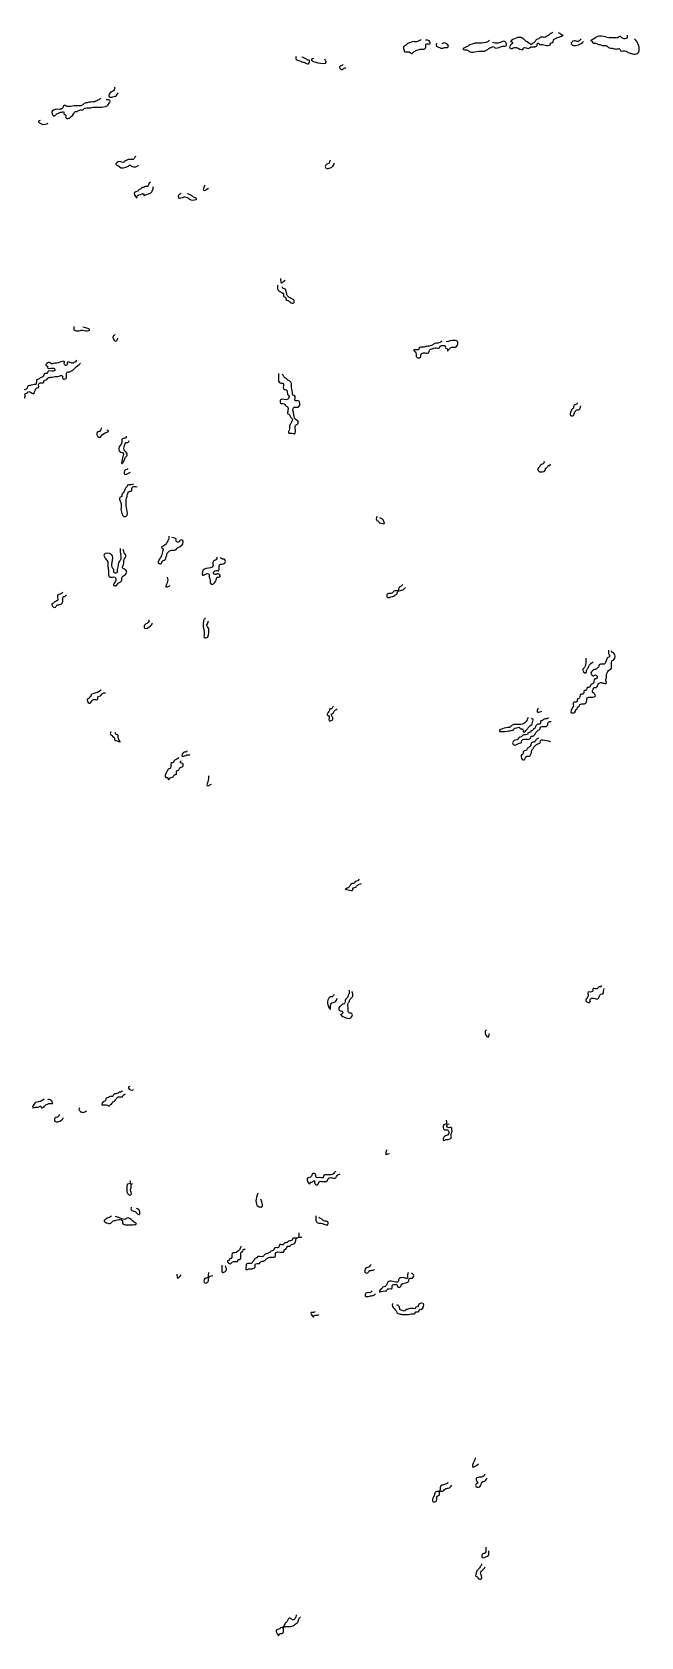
# Model space of a CAD drawing. Header units: metres. Extents: x 0 to 100, y 0 to 141.
# Drawn here: x 79.4 to 100.1, y 86 to 140.5 of the extents above; entities that cross this region are included whole.
import ezdxf

# ---------------------------------------------------------------- set-up
doc = ezdxf.new("R2010")
doc.units = ezdxf.units.M

msp = doc.modelspace()

# ---------------------------------------------------------------- linework, layer by layer
for points in [[(92.625, 140.3), (92.6, 140.275), (92.55, 140.25), (92.5, 140.225), (92.375, 140.225), (92.275, 140.2), (92.125, 140.125), (92.1, 140.1), (92.025, 140.05), (92.05, 139.925), (92.05, 139.9), (92.225, 139.875), (92.325, 139.825), (92.35, 139.85), (92.525, 139.95), (92.65, 139.975), (92.725, 139.975), (92.775, 140), (92.8, 140.15), (92.925, 140.15), (92.9, 140.25), (92.775, 140.275)], [(93.15, 140.175), (93.15, 140.075), (93.25, 140.025), (93.3, 140), (93.425, 140.025), (93.475, 140.025), (93.55, 140.05), (93.45, 140.175), (93.325, 140.15)], [(94.95, 140.275), (94.9, 140.225), (94.825, 140.2), (94.525, 140.175), (94.45, 140.175), (94.4, 140.15), (94.25, 140.1), (94.225, 140.075), (94.05, 139.975), (94.1, 139.95), (94.225, 139.925), (94.25, 139.9), (94.45, 139.875), (94.725, 139.9), (94.775, 139.9), (94.825, 139.925), (94.875, 139.95), (94.9, 139.975), (94.95, 140), (95, 140.025), (95.1, 140.05), (95.125, 140.025), (95.325, 140.05), (95.45, 140.075), (95.475, 140.075), (95.525, 140.1), (95.5, 140.2), (95.475, 140.225), (95.25, 140.175), (95.05, 140.2)], [(97.1, 140.55), (97.075, 140.525), (96.925, 140.425), (96.85, 140.375), (96.7, 140.375), (96.625, 140.325), (96.55, 140.3), (96.525, 140.275), (96.5, 140.225), (96.4, 140.15), (96.375, 140.125), (96.325, 140.15), (96.15, 140.275), (96.125, 140.3), (95.8, 140.325), (95.675, 140.225), (95.7, 140.225), (95.725, 140.15), (95.65, 140.1), (95.65, 140), (95.8, 140.025), (95.925, 140), (96.1, 139.975), (96.1, 140), (96.15, 140.025), (96.3, 140), (96.325, 140.025), (96.5, 140.05), (96.575, 140.1), (96.575, 140.15), (96.625, 140.175), (96.65, 140.125), (96.7, 140.125), (96.9, 140.1), (97.025, 140.15), (97.025, 140.175), (97.1, 140.2), (97.125, 140.275), (97.175, 140.325), (97.225, 140.35), (97.45, 140.45), (97.425, 140.45), (97.375, 140.475), (97.3, 140.525)], [(98.05, 140.325), (97.95, 140.225), (97.825, 140.25), (97.725, 140.15), (97.75, 140.125), (97.8, 140.1), (98.15, 140.225)], [(99.625, 140.45), (99.625, 140.35), (99.525, 140.325), (99.425, 140.375), (99.4, 140.4), (99.3, 140.35), (99.25, 140.35), (99.075, 140.35), (98.825, 140.4), (98.575, 140.375), (98.55, 140.35), (98.4, 140.25), (98.45, 140.225), (98.45, 140.2), (98.55, 140.175), (98.675, 140.125), (98.7, 140.125), (98.775, 140.1), (98.95, 140.075), (99, 140.025), (99.125, 140), (99.25, 139.975), (99.375, 139.975), (99.4, 139.925), (99.6, 139.9), (99.625, 139.875), (99.775, 139.825), (99.85, 139.8), (99.9, 139.8), (99.975, 139.825), (99.925, 140.275), (99.9, 140.3), (99.875, 140.325)], [(88.375, 139.725), (88.375, 139.625), (88.5, 139.575), (88.625, 139.525), (88.65, 139.525), (88.8, 139.475), (88.825, 139.6), (88.775, 139.6), (88.725, 139.625), (88.575, 139.7)], [(88.975, 139.65), (88.9, 139.625), (89.4, 139.525), (89.35, 139.625)], [(89.975, 139.45), (89.95, 139.425), (89.9, 139.4), (89.85, 139.375), (89.95, 139.275), (89.975, 139.3), (90.025, 139.325), (90.075, 139.35)], [(82.2, 138.675), (82.2, 138.625), (82.175, 138.55), (82.1, 138.525), (82.025, 138.35), (82.15, 138.35), (82.3, 138.425), (82.325, 138.5)], [(81.725, 138.3), (81.7, 138.275), (81.575, 138.2), (81.5, 138.175), (81.425, 138.175), (81.275, 138.15), (81.15, 138.1), (81.125, 138.075), (80.95, 138.05), (80.725, 138.025), (80.6, 138.025), (80.475, 138.05), (80.45, 137.975), (80.325, 137.925), (80.225, 137.925), (80.075, 137.825), (80.175, 137.7), (80.2, 137.725), (80.3, 137.8), (80.4, 137.825), (80.425, 137.825), (80.475, 137.85), (80.5, 137.75), (80.525, 137.75), (80.55, 137.65), (80.8, 137.75), (80.875, 137.85), (80.9, 137.85), (81.025, 137.9), (81.15, 137.925), (81.175, 137.95), (81.35, 137.975), (81.525, 138), (81.625, 138), (81.9, 138.025), (81.95, 138.05), (82, 138.1), (82.05, 138.225), (81.925, 138.25)], [(79.675, 137.55), (79.625, 137.525), (79.75, 137.425), (79.95, 137.45)], [(82.925, 136.325), (82.9, 136.3), (82.875, 136.25), (82.7, 136.225), (82.675, 136.225), (82.625, 136.2), (82.575, 136.175), (82.525, 136.125), (82.375, 136.15), (82.25, 136.05), (82.35, 136), (82.375, 135.975), (82.675, 136), (82.75, 136.025), (82.775, 136), (82.925, 135.975), (83.025, 136.025)], [(89.55, 136.2), (89.525, 136.175), (89.5, 136.1), (89.4, 136.05), (89.375, 135.95), (89.65, 136.025), (89.675, 136.1)], [(83.425, 135.45), (83.375, 135.4), (83.35, 135.325), (83.3, 135.3), (83.25, 135.3), (83.2, 135.275), (83.125, 135.25), (83.1, 135.225), (83.05, 135.2), (83.025, 135.175), (83, 135.15), (82.875, 135.075), (82.975, 134.925), (82.975, 134.95), (83.15, 135.05), (83.2, 135.05), (83.2, 135), (83.275, 135.025), (83.425, 135.075), (83.475, 135.125), (83.5, 135.175), (83.525, 135.3)], [(85.275, 135.35), (85.25, 135.3), (85.225, 135.175), (85.4, 135.25)], [(84.475, 135.075), (84.45, 135.05), (84.4, 135.025), (84.375, 134.925), (84.5, 134.925), (84.6, 134.95), (84.675, 134.925), (84.725, 134.9), (84.75, 134.875), (84.8, 134.85), (85, 134.875), (84.85, 134.975), (84.825, 135), (84.775, 135.025), (84.675, 135.05)], [(87.85, 132.175), (87.875, 132.025), (88, 132.125)], [(87.75, 131.95), (87.75, 131.825), (87.8, 131.75), (87.95, 131.65), (87.95, 131.625), (87.975, 131.55), (88.025, 131.525), (88.025, 131.475), (88.1, 131.425), (88.175, 131.375), (88.3, 131.35), (88.3, 131.45), (88.25, 131.475), (88.1, 131.575), (88.075, 131.6), (88.05, 131.7), (88.025, 131.775), (88.025, 131.8), (87.925, 131.85), (87.9, 131.9)], [(80.825, 130.55), (80.825, 130.45), (81, 130.4), (81.075, 130.425), (81.275, 130.4), (81.35, 130.425), (81.125, 130.525)], [(82.225, 130.275), (82.175, 130.225), (82.15, 130.175), (82.25, 130.05), (82.325, 130.15)], [(93.325, 130.05), (93.3, 130.025), (93.15, 129.975), (93.05, 129.95), (93.025, 129.925), (92.975, 129.9), (92.9, 129.875), (92.85, 129.875), (92.725, 129.85), (92.55, 129.8), (92.55, 129.775), (92.375, 129.75), (92.45, 129.65), (92.475, 129.5), (92.6, 129.5), (92.625, 129.6), (92.75, 129.65), (92.875, 129.65), (92.9, 129.7), (92.925, 129.75), (92.95, 129.775), (93.025, 129.8), (93.1, 129.825), (93.25, 129.825), (93.275, 129.875), (93.375, 129.9), (93.45, 129.875), (93.45, 129.825), (93.5, 129.8), (93.525, 129.75), (93.525, 129.725), (93.625, 129.825), (93.8, 129.85), (93.85, 129.9), (93.875, 130), (93.475, 130.025)], [(80.925, 129.4), (80.875, 129.35), (80.8, 129.3), (80.7, 129.325), (80.6, 129.325), (80.575, 129.225), (80.5, 129.25), (80.5, 129.35), (80.325, 129.325), (80.25, 129.3), (80.175, 129.3), (80.1, 129.275), (80.025, 129.3), (80, 129.325), (79.875, 129.225), (79.925, 129.2), (79.925, 129.15), (79.975, 129.125), (80.175, 129.1), (80.175, 129.05), (79.95, 129.025), (79.9, 128.95), (79.85, 128.95), (79.75, 128.825), (79.675, 128.8), (79.6, 128.75), (79.575, 128.75), (79.55, 128.7), (79.525, 128.575), (79.475, 128.575), (79.375, 128.55), (79.275, 128.525), (79.25, 128.5), (79.225, 128.425), (79.15, 128.4), (79, 128.4), (78.9, 128.375), (78.875, 128.3), (78.8, 128.225), (78.775, 128.175), (78.65, 128.1), (78.65, 128.075), (78.625, 127.875), (78.525, 127.75), (78.5, 127.725), (78.45, 127.7), (78.425, 127.65), (78.4, 127.625), (78.35, 127.525), (78.45, 127.425), (78.5, 127.45), (78.525, 127.475), (78.6, 127.525), (78.625, 127.6), (78.675, 127.6), (78.7, 127.725), (78.775, 127.775), (78.775, 127.875), (78.75, 127.975), (78.775, 128.025), (78.8, 128.05), (78.85, 128.075), (78.875, 128.125), (78.925, 128.125), (79.025, 128.175), (79.05, 128.125), (79.15, 128.125), (79.175, 128.275), (79.25, 128.3), (79.275, 128.325), (79.375, 128.3), (79.475, 128.275), (79.475, 128.3), (79.525, 128.4), (79.55, 128.45), (79.625, 128.475), (79.625, 128.55), (79.65, 128.625), (79.8, 128.65), (79.8, 128.7), (79.85, 128.725), (79.9, 128.75), (79.95, 128.8), (80.075, 128.825), (80.175, 128.85), (80.275, 128.85), (80.425, 128.875), (80.45, 128.775), (80.55, 128.775), (80.575, 128.9), (80.6, 129), (80.625, 129), (80.725, 129.025), (80.8, 129.075), (80.825, 129.1), (80.85, 129.125), (81.05, 129.3)], [(87.775, 128.95), (87.775, 128.75), (87.8, 128.65), (87.9, 128.625), (87.925, 128.625), (87.95, 128.425), (88.025, 128.4), (88.05, 128.4), (88.075, 128.3), (88.1, 128.225), (88.125, 128.2), (88.1, 128.075), (87.85, 128.05), (87.85, 127.95), (87.925, 127.925), (88, 127.9), (88, 127.875), (88.075, 127.825), (88.1, 127.7), (88.1, 127.575), (88.15, 127.55), (88.2, 127.45), (88.25, 127.4), (88.225, 127.3), (88.2, 127.25), (88.175, 127.225), (88.15, 127.075), (88.125, 126.925), (88.2, 126.925), (88.325, 126.9), (88.35, 127.075), (88.35, 127.15), (88.375, 127.2), (88.425, 127.225), (88.425, 127.35), (88.375, 127.375), (88.3, 127.55), (88.3, 127.8), (88.475, 127.825), (88.45, 128.025), (88.35, 128.025), (88.325, 128.2), (88.25, 128.225), (88.25, 128.25), (88.225, 128.475), (88.2, 128.65), (88.175, 128.675), (88.15, 128.7), (88.1, 128.725), (88.075, 128.75), (87.975, 128.825), (87.95, 128.875), (87.925, 128.9), (87.9, 128.925)], [(97.925, 127.95), (97.925, 127.925), (97.825, 127.875), (97.8, 127.775), (97.775, 127.75), (97.75, 127.725), (97.725, 127.675), (97.7, 127.525), (97.8, 127.525), (97.825, 127.575), (97.85, 127.65), (97.875, 127.675), (97.9, 127.7), (98, 127.725), (98.05, 127.85)], [(81.775, 127.1), (81.75, 127.075), (81.725, 127.025), (81.7, 126.975), (81.675, 126.975), (81.6, 126.875), (81.7, 126.775), (81.825, 126.9), (82, 127), (81.95, 127.025)], [(82.6, 126.825), (82.6, 126.775), (82.475, 126.725), (82.45, 126.675), (82.45, 126.6), (82.35, 126.4), (82.425, 126.275), (82.5, 126.25), (82.5, 126.175), (82.45, 125.875), (82.55, 126.025), (82.6, 126.125), (82.625, 126.15), (82.6, 126.275), (82.575, 126.3), (82.55, 126.325), (82.525, 126.4), (82.55, 126.5), (82.6, 126.6), (82.625, 126.6), (82.675, 126.625), (82.7, 126.675)], [(96.8, 125.975), (96.8, 125.9), (96.675, 125.825), (96.65, 125.775), (96.625, 125.75), (96.6, 125.65), (96.85, 125.675), (96.85, 125.725), (96.925, 125.775), (96.95, 125.825), (97, 125.825), (97.025, 125.875)], [(82.65, 125.725), (82.65, 125.7), (82.575, 125.675), (82.55, 125.525), (82.7, 125.575), (82.75, 125.6)], [(82.85, 125.2), (82.825, 125.175), (82.65, 125.15), (82.625, 125.1), (82.6, 125.075), (82.55, 124.975), (82.5, 124.9), (82.45, 124.825), (82.45, 124.775), (82.4, 124.75), (82.375, 124.7), (82.425, 124.55), (82.425, 124.325), (82.475, 124.15), (82.5, 124.1), (82.6, 124.1), (82.625, 124.325), (82.65, 124.85), (82.725, 124.95), (82.775, 124.95), (82.8, 125.075), (82.975, 125.1)], [(91.125, 124.1), (91.125, 123.95), (91.175, 123.925), (91.2, 123.875), (91.225, 123.875), (91.375, 123.85), (91.35, 123.95), (91.275, 124.025), (91.225, 124.05)], [(84.05, 123.425), (84.05, 123.4), (84, 123.225), (83.95, 123.15), (83.925, 123.125), (83.8, 123.025), (83.85, 123), (83.85, 122.95), (83.8, 122.75), (83.725, 122.625), (83.7, 122.5), (83.8, 122.5), (83.825, 122.575), (83.95, 122.65), (83.95, 122.7), (83.975, 122.75), (84, 122.85), (84.025, 122.875), (84.075, 122.925), (84.25, 122.95), (84.3, 122.975), (84.35, 123.025), (84.5, 123.125), (84.525, 123.275), (84.425, 123.275), (84.4, 123.225), (84.3, 123.25), (84.3, 123.325), (84.25, 123.35), (84.15, 123.375)], [(82.4, 123), (82.4, 122.875), (82.425, 122.7), (82.4, 122.6), (82.375, 122.575), (82.325, 122.425), (82.3, 122.25), (82.3, 122.2), (82.2, 122.175), (82.175, 122.3), (82.15, 122.325), (82.125, 122.525), (82.1, 122.8), (81.85, 122.8), (81.925, 122.625), (81.975, 122.55), (81.975, 122.425), (82, 122.275), (82.05, 122.025), (82.225, 122.025), (82.25, 121.925), (82.175, 121.75), (82.275, 121.75), (82.325, 121.825), (82.375, 121.85), (82.45, 121.925), (82.475, 122.05), (82.55, 122.1), (82.6, 122.15), (82.625, 122.2), (82.5, 122.325), (82.475, 122.35), (82.5, 122.425), (82.525, 122.575), (82.525, 122.6), (82.55, 122.65), (82.575, 122.8), (82.55, 122.825), (82.525, 122.9), (82.5, 122.975)], [(85.675, 122.725), (85.675, 122.625), (85.6, 122.6), (85.55, 122.525), (85.55, 122.4), (85.325, 122.325), (85.2, 122.225), (85.2, 122.1), (85.35, 122.15), (85.425, 122.125), (85.425, 122.025), (85.45, 121.975), (85.475, 121.8), (85.575, 121.8), (85.625, 121.875), (85.65, 121.9), (85.675, 122), (85.7, 122.025), (85.8, 122.05), (85.7, 122.15), (85.675, 122.125), (85.575, 122.15), (85.625, 122.25), (85.75, 122.25), (85.775, 122.45), (85.95, 122.5), (85.95, 122.625), (85.85, 122.65), (85.8, 122.7)], [(84, 122.025), (84, 121.85), (83.95, 121.7), (84.1, 121.75)], [(92, 121.775), (91.975, 121.75), (91.95, 121.725), (91.9, 121.7), (91.875, 121.675), (91.85, 121.575), (91.7, 121.55), (91.675, 121.525), (91.65, 121.5), (91.6, 121.475), (91.475, 121.45), (91.475, 121.35), (91.65, 121.375), (91.725, 121.4), (91.75, 121.425), (91.8, 121.45), (91.825, 121.525), (91.85, 121.55), (92, 121.6), (92.1, 121.675)], [(80.45, 121.525), (80.4, 121.475), (80.35, 121.45), (80.275, 121.425), (80.275, 121.25), (80.2, 121.2), (80.15, 121.175), (80.125, 121.15), (80.075, 121.125), (80.175, 121), (80.25, 121.075), (80.35, 121.1), (80.4, 121.125), (80.425, 121.15), (80.45, 121.275), (80.475, 121.375), (80.5, 121.375), (80.575, 121.425)], [(83.375, 120.575), (83.375, 120.55), (83.3, 120.45), (83.225, 120.4), (83.225, 120.3), (83.425, 120.375), (83.5, 120.475)], [(85.3, 120.65), (85.275, 120.625), (85.225, 120.525), (85.25, 120.05), (85.25, 119.975), (85.375, 120), (85.4, 120.075), (85.375, 120.325), (85.35, 120.35), (85.375, 120.475), (85.4, 120.55)], [(99, 119.55), (99, 119.425), (99.025, 119.325), (98.975, 119.3), (98.95, 119.275), (98.9, 119.15), (98.85, 119.075), (98.725, 119.075), (98.675, 119.05), (98.65, 118.975), (98.625, 118.95), (98.575, 118.9), (98.475, 118.875), (98.45, 118.85), (98.4, 118.775), (98.5, 118.675), (98.525, 118.7), (98.6, 118.675), (98.575, 118.575), (98.525, 118.575), (98.5, 118.5), (98.475, 118.425), (98.45, 118.4), (98.4, 118.375), (98.325, 118.275), (98.275, 118.275), (98.25, 118.2), (98.2, 118.175), (98.175, 118.175), (98.15, 118.075), (98.1, 118.05), (98.05, 118.05), (98.025, 117.975), (97.975, 117.9), (97.95, 117.9), (97.925, 117.8), (97.8, 117.775), (97.8, 117.675), (97.775, 117.6), (97.725, 117.425), (97.875, 117.475), (97.875, 117.525), (97.925, 117.55), (97.95, 117.625), (97.975, 117.625), (98.025, 117.7), (98.175, 117.725), (98.25, 117.8), (98.275, 117.925), (98.325, 117.95), (98.425, 117.95), (98.55, 118), (98.475, 118.1), (98.45, 118.125), (98.475, 118.225), (98.5, 118.275), (98.525, 118.275), (98.6, 118.3), (98.65, 118.4), (98.675, 118.425), (98.725, 118.45), (98.825, 118.425), (98.925, 118.425), (98.9, 118.55), (98.925, 118.625), (98.925, 118.725), (98.95, 118.775), (98.975, 118.825), (99.025, 118.875), (99.075, 118.9), (99.1, 118.975), (99.1, 119.05), (99.125, 119.2), (99.175, 119.225), (99.175, 119.45), (99.125, 119.475), (99.1, 119.525)], [(98.225, 119.275), (98.225, 119.25), (98.2, 119), (98.15, 118.925), (98.125, 118.9), (98.225, 118.775), (98.25, 118.825), (98.25, 118.85), (98.3, 118.95), (98.35, 119.05), (98.4, 119.1), (98.475, 119.15)], [(81.75, 118.2), (81.725, 118.175), (81.5, 118.075), (81.4, 118), (81.4, 117.975), (81.35, 117.95), (81.325, 117.9), (81.3, 117.9), (81.275, 117.85), (81.375, 117.75), (81.425, 117.8), (81.45, 117.85), (81.5, 117.875), (81.625, 117.875), (81.65, 117.975), (81.725, 118), (81.775, 118.05), (81.8, 118.075), (81.9, 118.1)], [(89.65, 117.65), (89.625, 117.625), (89.6, 117.575), (89.55, 117.55), (89.525, 117.55), (89.5, 117.475), (89.475, 117.45), (89.45, 117.325), (89.475, 117.325), (89.5, 117.15), (89.6, 117.175), (89.625, 117.2), (89.6, 117.3), (89.575, 117.375), (89.625, 117.4), (89.65, 117.425), (89.675, 117.475), (89.775, 117.55)], [(96.275, 117.25), (96.225, 117.2), (96.2, 117.125), (96.175, 117.1), (96.15, 117.075), (95.85, 117.025), (95.725, 117), (95.7, 116.975), (95.675, 116.95), (95.45, 116.9), (95.275, 116.8), (95.55, 116.8), (95.725, 116.825), (95.775, 116.85), (95.8, 116.9), (95.825, 116.9), (95.975, 116.925), (96, 116.875), (96.075, 116.875), (96.1, 116.775), (96.2, 116.825), (96.275, 116.925), (96.3, 116.95), (96.35, 117), (96.4, 117.025), (96.4, 117.05), (96.425, 117.2), (96.375, 117.225)], [(96.95, 117.25), (96.925, 117.225), (96.8, 117.2), (96.725, 117.15), (96.7, 117.15), (96.675, 117.05), (96.575, 117.025), (96.525, 116.975), (96.5, 116.925), (96.475, 116.875), (96.45, 116.875), (96.425, 116.825), (96.35, 116.8), (96.35, 116.775), (96.3, 116.75), (96.25, 116.725), (96.25, 116.7), (96.175, 116.675), (96.075, 116.65), (96.025, 116.6), (95.95, 116.575), (95.925, 116.525), (95.75, 116.45), (95.75, 116.35), (95.825, 116.325), (96, 116.4), (96.025, 116.4), (96.05, 116.475), (96.125, 116.525), (96.175, 116.525), (96.35, 116.575), (96.375, 116.625), (96.4, 116.625), (96.5, 116.7), (96.525, 116.75), (96.575, 116.8), (96.6, 116.825), (96.675, 116.875), (96.675, 116.925), (96.825, 116.95), (96.9, 116.975), (96.925, 117), (96.95, 117.1), (97.05, 117.125)], [(96.6, 117.575), (96.575, 117.45), (96.725, 117.475)], [(82.075, 116.775), (82.075, 116.675), (82.125, 116.65), (82.15, 116.6), (82.175, 116.6), (82.2, 116.55), (82.225, 116.475), (82.25, 116.475), (82.4, 116.425), (82.325, 116.6), (82.325, 116.65), (82.25, 116.7), (82.225, 116.75)], [(96.6, 116.575), (96.6, 116.55), (96.55, 116.525), (96.475, 116.425), (96.425, 116.425), (96.275, 116.225), (96.225, 116.2), (96.225, 116.175), (96.1, 116.1), (96.075, 116), (96.05, 116), (96.025, 115.925), (96.125, 115.825), (96.15, 115.85), (96.2, 115.925), (96.25, 115.95), (96.3, 115.95), (96.375, 116.075), (96.425, 116.2), (96.45, 116.225), (96.475, 116.275), (96.5, 116.3), (96.525, 116.325), (96.625, 116.375), (96.675, 116.4), (96.675, 116.425), (97.025, 116.45)], [(84.375, 115.9), (84.325, 115.85), (84.225, 115.775), (84.2, 115.725), (84.15, 115.725), (84.1, 115.525), (84.025, 115.5), (84, 115.425), (83.975, 115.4), (83.95, 115.225), (84.025, 115.2), (84.025, 115.15), (84.125, 115.225), (84.2, 115.25), (84.25, 115.325), (84.3, 115.325), (84.325, 115.45), (84.375, 115.475), (84.4, 115.5), (84.425, 115.55), (84.475, 115.575), (84.525, 115.6), (84.525, 115.7), (84.45, 115.725), (84.475, 115.8)], [(84.675, 116.125), (84.65, 116.1), (84.55, 116.075), (84.5, 115.95), (84.625, 115.975), (84.775, 116)], [(85.4, 115.275), (85.4, 115.175), (85.375, 115.075), (85.35, 114.95), (85.5, 115)], [(90.5, 111.775), (90.5, 111.725), (90.425, 111.7), (90.375, 111.675), (90.375, 111.65), (90.325, 111.625), (90.25, 111.6), (90.225, 111.575), (90.2, 111.525), (90.05, 111.425), (90.15, 111.4), (90.3, 111.4), (90.325, 111.475), (90.4, 111.5), (90.425, 111.525), (90.525, 111.6), (90.6, 111.625)], [(90.175, 108), (90.175, 107.875), (90.15, 107.825), (90.125, 107.75), (90.075, 107.7), (90.05, 107.65), (90, 107.525), (89.95, 107.525), (89.925, 107.475), (89.85, 107.425), (89.85, 107.3), (89.95, 107.275), (89.925, 107.175), (89.9, 107.175), (90.025, 107.075), (90.275, 107.1), (90.275, 107.2), (90.175, 107.225), (90.15, 107.35), (90.15, 107.55), (90.175, 107.6), (90.225, 107.7), (90.25, 107.725), (90.3, 107.8), (90.275, 107.95)], [(98.75, 108.15), (98.75, 108.125), (98.65, 108.1), (98.625, 108.05), (98.475, 108.05), (98.45, 107.95), (98.3, 107.925), (98.3, 107.8), (98.275, 107.75), (98.25, 107.7), (98.225, 107.675), (98.35, 107.575), (98.375, 107.65), (98.375, 107.675), (98.5, 107.725), (98.625, 107.7), (98.65, 107.725), (98.7, 107.825), (98.775, 107.875), (98.8, 107.875), (98.825, 107.95), (98.85, 108.05)], [(89.675, 107.85), (89.6, 107.775), (89.5, 107.75), (89.475, 107.7), (89.45, 107.5), (89.55, 107.35), (89.55, 107.4), (89.575, 107.55), (89.7, 107.6), (89.775, 107.725)], [(94.85, 106.65), (94.8, 106.6), (94.9, 106.4), (94.95, 106.525)], [(82.725, 104.725), (82.675, 104.7), (82.8, 104.6), (82.85, 104.625)], [(79.8, 104.3), (79.75, 104.25), (79.625, 104.2), (79.525, 104.175), (79.475, 104.125), (79.425, 104), (79.55, 104.025), (79.6, 104.025), (79.7, 104.05), (79.725, 104), (79.825, 104.05), (79.875, 104.1), (79.925, 104.125), (80.025, 104.15), (80.1, 104.15), (80.05, 104.25), (79.925, 104.275)], [(82.475, 104.575), (82.45, 104.55), (82.375, 104.525), (82.25, 104.475), (82.2, 104.475), (82.15, 104.4), (82.025, 104.375), (82, 104.35), (81.925, 104.325), (81.9, 104.25), (81.875, 104.225), (81.825, 104.2), (81.775, 104.1), (81.925, 104.1), (82.05, 104.075), (82.075, 104.125), (82.1, 104.125), (82.15, 104.2), (82.2, 104.225), (82.225, 104.25), (82.3, 104.35), (82.375, 104.375), (82.475, 104.375), (82.5, 104.425), (82.575, 104.475)], [(80.35, 103.775), (80.325, 103.75), (80.3, 103.7), (80.225, 103.675), (80.175, 103.65), (80.175, 103.55), (80.4, 103.575), (80.475, 103.675)], [(81.025, 104), (81, 103.975), (81.05, 103.875), (81.175, 103.85), (81.25, 103.9)], [(93.475, 103.575), (93.475, 103.45), (93.4, 103.425), (93.425, 103.25), (93.525, 103.25), (93.55, 103.1), (93.425, 103.025), (93.4, 103), (93.375, 102.9), (93.525, 102.925), (93.55, 102.925), (93.6, 102.95), (93.65, 102.975), (93.65, 103.05), (93.675, 103.275), (93.65, 103.325), (93.55, 103.325), (93.5, 103.425), (93.575, 103.45)], [(91.45, 102.575), (91.45, 102.55), (91.425, 102.425), (91.55, 102.45)], [(82.725, 101.525), (82.725, 101.425), (82.65, 101.4), (82.625, 101.275), (82.625, 101.15), (82.65, 101.1), (82.675, 101.05), (82.775, 101.05), (82.75, 101.2), (82.775, 101.3), (82.775, 101.4), (82.825, 101.425)], [(89.725, 101.85), (89.7, 101.825), (89.65, 101.75), (89.475, 101.725), (89.4, 101.725), (89.325, 101.7), (89.3, 101.625), (89.225, 101.625), (89.05, 101.65), (89.025, 101.75), (88.925, 101.75), (88.9, 101.675), (88.825, 101.625), (88.775, 101.625), (88.75, 101.55), (88.85, 101.425), (88.875, 101.475), (88.9, 101.475), (89, 101.525), (89.025, 101.4), (89.125, 101.4), (89.15, 101.475), (89.4, 101.5), (89.45, 101.55), (89.475, 101.6), (89.575, 101.625), (89.725, 101.625), (89.775, 101.7), (89.875, 101.75)], [(87.075, 101.1), (87.1, 100.65), (87.2, 100.625), (87.175, 100.9)], [(82.775, 100.625), (82.775, 100.525), (82.825, 100.5), (82.9, 100.475), (82.925, 100.45), (82.95, 100.425), (83.05, 100.375), (83.025, 100.55), (82.95, 100.575)], [(82.1, 100.325), (82.075, 100.3), (82.025, 100.275), (81.95, 100.25), (81.9, 100.2), (81.85, 100.175), (81.975, 100.075), (82.1, 100.1), (82.125, 100.125), (82.225, 100.175), (82.4, 100.2), (82.475, 100.175), (82.475, 100.125), (82.5, 100.05), (82.675, 100.025), (82.775, 100.025), (82.95, 100.05), (82.825, 100.15), (82.625, 100.25), (82.6, 100.225), (82.4, 100.25), (82.225, 100.3)], [(89.05, 100.325), (89.05, 100.175), (89.075, 100.125), (89.175, 100.075), (89.225, 100.075), (89.325, 100.05), (89.45, 100.025), (89.45, 100.125), (89.35, 100.15), (89.3, 100.175), (89.275, 100.2), (89.225, 100.225), (89.15, 100.275)], [(86.525, 99.3), (86.5, 99.275), (86.475, 99.225), (86.45, 99.175), (86.425, 99.15), (86.3, 99.075), (86.2, 99.05), (86.175, 98.875), (86.125, 98.875), (86.1, 98.825), (86.05, 98.8), (86.15, 98.7), (86.175, 98.725), (86.25, 98.775), (86.4, 98.8), (86.4, 98.825), (86.45, 98.85), (86.5, 99), (86.525, 99.1), (86.55, 99.1), (86.575, 99.175), (86.65, 99.2)], [(88.475, 99.75), (88.475, 99.7), (88.425, 99.575), (88.25, 99.55), (88.25, 99.525), (88.15, 99.475), (88.1, 99.45), (88.075, 99.425), (87.975, 99.4), (87.95, 99.35), (87.825, 99.35), (87.8, 99.3), (87.775, 99.25), (87.7, 99.25), (87.625, 99.2), (87.6, 99.15), (87.525, 99.125), (87.5, 99.1), (87.4, 99.05), (87.325, 99.025), (87.275, 98.975), (87.25, 98.95), (87.05, 98.925), (87.05, 98.9), (86.975, 98.875), (86.95, 98.825), (86.925, 98.8), (86.875, 98.725), (86.7, 98.7), (86.675, 98.625), (86.675, 98.5), (86.775, 98.525), (86.95, 98.55), (86.975, 98.575), (87, 98.7), (87.15, 98.725), (87.15, 98.75), (87.2, 98.775), (87.325, 98.825), (87.35, 98.85), (87.425, 98.9), (87.575, 98.925), (87.675, 98.95), (87.675, 99.05), (87.75, 99.1), (87.975, 99.125), (87.975, 99.175), (88.025, 99.2), (88.1, 99.3), (88.15, 99.3), (88.225, 99.35), (88.3, 99.375), (88.35, 99.425), (88.375, 99.55), (88.575, 99.6)], [(84.325, 98.35), (84.35, 98.225), (84.475, 98.325)], [(85.425, 98.4), (85.4, 98.375), (85.375, 98.225), (85.275, 98.2), (85.275, 98.05), (85.375, 98.075), (85.425, 98.25), (85.45, 98.275), (85.55, 98.3)], [(85.85, 98.65), (85.85, 98.525), (85.875, 98.4), (85.975, 98.45), (86, 98.475), (85.975, 98.625)], [(90.925, 98.675), (90.9, 98.65), (90.875, 98.6), (90.8, 98.575), (90.75, 98.55), (90.725, 98.4), (90.825, 98.4), (90.85, 98.45), (90.925, 98.475), (91.05, 98.5)], [(92.2, 98.4), (92.175, 98.375), (92.15, 98.2), (92.05, 98.225), (91.95, 98.225), (91.875, 98.2), (91.85, 98.1), (91.65, 98.1), (91.5, 98.075), (91.45, 97.975), (91.4, 97.925), (91.325, 97.9), (91.3, 97.875), (91.275, 97.85), (91.2, 97.75), (91.4, 97.775), (91.45, 97.775), (91.475, 97.825), (91.6, 97.85), (91.625, 97.85), (91.65, 97.975), (91.75, 98), (91.8, 98), (91.825, 97.925), (91.95, 97.95), (91.95, 97.975), (92.1, 98.05), (92.175, 98.075), (92.2, 98.1), (92.225, 98.2), (92.35, 98.225), (92.35, 98.35), (92.3, 98.375)], [(90.95, 97.775), (90.9, 97.725), (90.75, 97.7), (90.725, 97.6), (90.875, 97.6), (91, 97.625), (91.075, 97.675)], [(89.025, 97.075), (89, 97.05), (88.875, 97.025), (88.975, 96.9), (88.975, 96.925), (89.1, 96.95), (89.15, 96.975)], [(91.65, 97.35), (91.65, 97.25), (91.775, 97.1), (91.8, 97.05), (91.825, 97.025), (91.875, 97), (92.025, 96.975), (92.15, 96.975), (92.35, 97), (92.425, 97.025), (92.425, 97.05), (92.55, 97.075), (92.575, 97.15), (92.625, 97.15), (92.7, 97.35), (92.525, 97.275), (92.525, 97.25), (92.45, 97.225), (92.425, 97.175), (92.375, 97.175), (92.15, 97.15), (92.1, 97.125), (92.075, 97.1), (91.95, 97.125), (91.9, 97.15), (91.9, 97.175), (91.875, 97.25), (91.8, 97.3)], [(94.475, 92.1), (94.4, 91.925), (94.375, 91.8), (94.575, 91.9)], [(93.55, 91.275), (93.525, 91.25), (93.425, 91.2), (93.35, 91.175), (93.325, 91.175), (93.275, 91.1), (93.25, 90.975), (93.125, 90.95), (93.1, 90.925), (93.075, 90.825), (93.025, 90.725), (93.025, 90.625), (93.15, 90.65), (93.175, 90.8), (93.25, 90.85), (93.25, 90.95), (93.35, 90.975), (93.4, 91), (93.45, 91.05), (93.55, 91.075), (93.675, 91.175)], [(94.775, 91.55), (94.775, 91.525), (94.675, 91.45), (94.525, 91.425), (94.5, 91.4), (94.525, 91.3), (94.55, 91.25), (94.5, 91.225), (94.5, 91.125), (94.65, 91.15), (94.725, 91.3), (94.75, 91.3), (94.85, 91.375), (94.875, 91.425)], [(94.825, 89.075), (94.825, 89.05), (94.8, 88.875), (94.75, 88.85), (94.7, 88.825), (94.7, 88.725), (94.85, 88.75), (94.9, 88.775), (94.925, 88.95)], [(94.675, 88.5), (94.675, 88.475), (94.65, 88.425), (94.575, 88.325), (94.55, 88.3), (94.525, 88.25), (94.5, 88.075), (94.525, 88.075), (94.55, 88.025), (94.675, 88), (94.675, 88.1), (94.65, 88.2), (94.675, 88.25), (94.75, 88.325), (94.8, 88.4)], [(88.375, 86.775), (88.375, 86.75), (88.35, 86.65), (88.25, 86.6), (88.225, 86.625), (88.125, 86.65), (88.1, 86.6), (88.075, 86.55), (88, 86.475), (87.925, 86.35), (87.85, 86.325), (87.825, 86.3), (87.75, 86.275), (87.7, 86.25), (87.8, 86.075), (87.8, 86.1), (87.925, 86.15), (87.95, 86.2), (87.95, 86.35), (88.05, 86.375), (88.275, 86.4), (88.35, 86.45), (88.45, 86.55), (88.475, 86.625), (88.525, 86.7)]]:
    msp.add_spline(points, degree=3)

doc.saveas('drawing.dxf')
